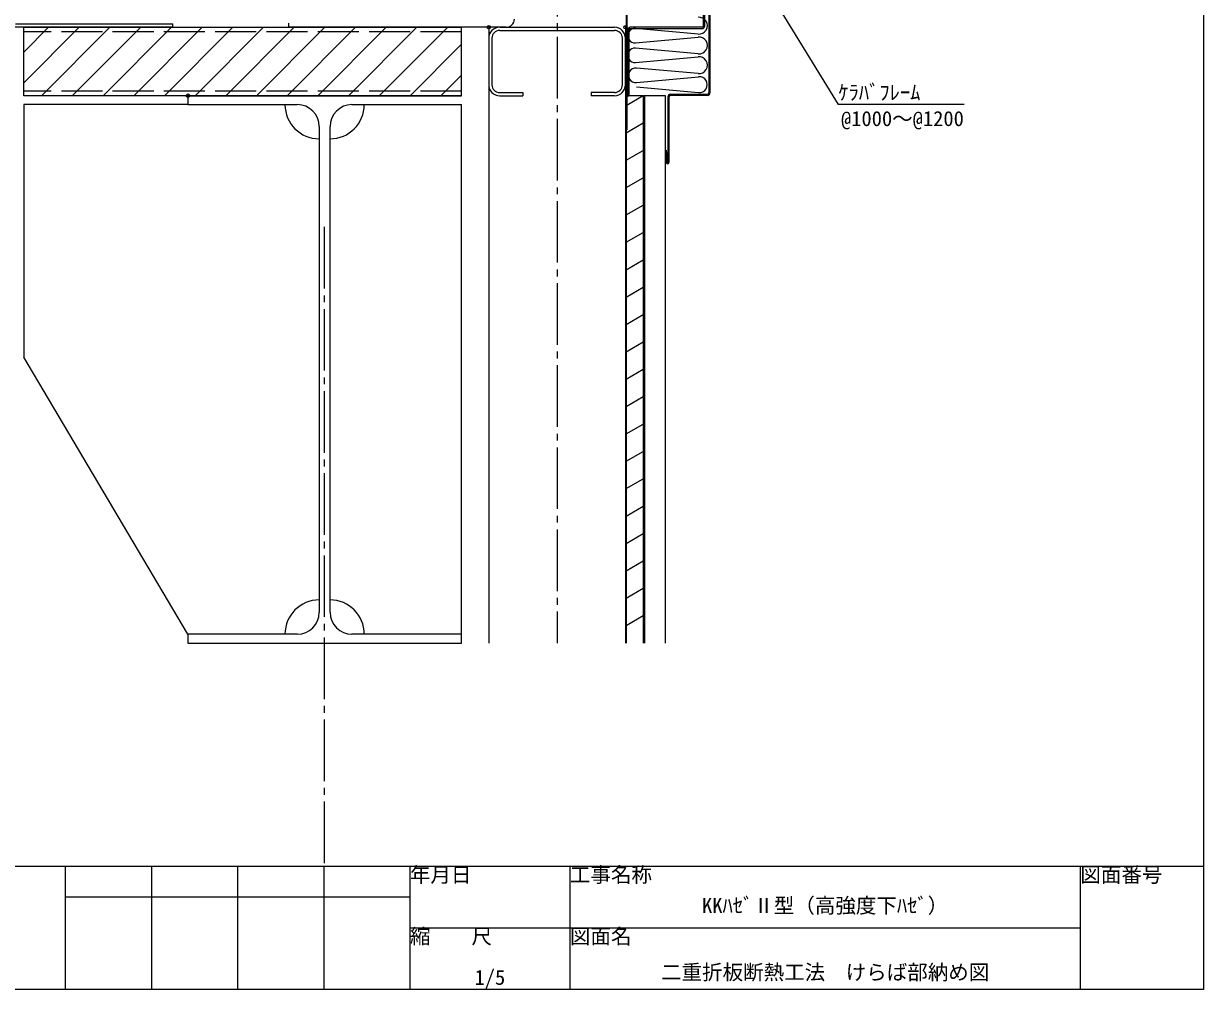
# Model space of a CAD drawing. Units: millimetres at full size, sheet at 1:5; details may follow other scales. Extents: x -3142 to 7368, y -2477 to 558.
# Drawn here: x 152 to 1015, y -2477 to -1772 of the extents above; entities that cross this region are included whole.
import ezdxf
from ezdxf.enums import TextEntityAlignment as Align

# ---------------------------------------------------------------- set-up
doc = ezdxf.new("R2010")
doc.units = ezdxf.units.MM
doc.header["$LTSCALE"] = 5
doc.header["$PDMODE"] = 32
doc.header["$PDSIZE"] = 2.5
doc.linetypes.add('CHAIN2', pattern=[12, 9, -1, 1, -1])
doc.linetypes.add('DASHED', pattern=[7.5, 6, -1.5])
doc.layers.add('0-0_0', color=7, linetype='Continuous', lineweight=18)
doc.styles.add('ＭＳ ゴシック', font='')
doc.styles.get('ＭＳ ゴシック').set_extended_font_data('MS Gothic')

msp = doc.modelspace()

# ---------------------------------------------------------------- linework, layer by layer
at = {"layer": '0-0_0', "color": 5}
for p, q in [((653.392, -1437.243), (653.392, -1822.388)), ((654.192, -1437.243), (654.192, -1822.388)), ((592.812, -1568.914), (592.812, -1849.414)), ((593.412, -1568.914), (593.412, -1849.414)), ((623.392, -1825.188), (623.392, -1873.188)), ((624.192, -1825.188), (624.192, -1873.188)), ((625.192, -1823.388), (652.392, -1823.388)), ((652.392, -1824.188), (625.192, -1824.188)), ((592.812, -1849.414), (593.412, -1849.414)), ((621.412, -1864.309), (622.209, -1864.239)), ((621.412, -1864.309), (622.196, -1873.275)), ((622.209, -1864.239), (622.993, -1873.205))]:
    msp.add_line(p, q, dxfattribs=at)
at = {"layer": '0-0_0'}
for p, q in [((649.392, -1773.414), (649.392, -1459.433)), ((650.392, -1773.414), (650.392, -1459.433)), ((261.371, -1774.414), (143.695, -1774.414)), ((146.364, -1771.914), (261.371, -1771.914)), ((152.42, -1792.541), (170.547, -1774.414)), ((152.42, -1814.991), (192.997, -1774.414)), ((152.42, -1774.414), (472.412, -1774.414)), ((165.449, -1824.413), (215.447, -1774.414)), ((187.899, -1824.413), (237.897, -1774.414)), ((210.349, -1824.413), (260.347, -1774.414)), ((232.799, -1824.413), (282.797, -1774.414)), ((255.249, -1824.413), (305.247, -1774.414)), ((261.371, -1774.414), (261.371, -1771.914)), ((277.699, -1824.413), (327.697, -1774.414)), ((300.149, -1824.413), (350.147, -1774.414)), ((322.599, -1824.413), (372.597, -1774.414)), ((345.049, -1824.413), (395.048, -1774.414)), ((367.499, -1824.413), (417.498, -1774.414)), ((389.949, -1824.413), (439.948, -1774.414)), ((412.399, -1824.413), (462.398, -1774.414)), ((472.412, -1824.413), (472.412, -1774.414)), ((492.412, -1774.414), (492.412, -2224.402)), ((500.412, -1774.414), (584.412, -1774.414)), ((500.412, -1776.714), (584.412, -1776.714)), ((592.412, -1774.414), (592.412, -2224.402)), ((594.912, -1776.414), (594.912, -1824.414)), ((648.392, -1774.414), (595.912, -1774.414)), ((595.912, -1775.414), (648.392, -1775.414)), ((492.412, -1782.414), (492.412, -1816.414)), ((494.712, -1782.414), (494.712, -1816.414)), ((590.112, -1816.414), (590.112, -1782.414)), ((592.412, -1816.414), (592.412, -1782.414)), ((434.849, -1824.413), (472.412, -1786.85)), ((457.299, -1824.413), (472.412, -1809.3)), ((372.414, -1824.413), (152.42, -1824.413)), ((472.412, -1824.413), (272.417, -1824.413)), ((272.417, -1824.413), (472.412, -1824.413)), ((272.417, -1824.413), (272.417, -1830.913)), ((472.412, -1824.413), (372.414, -1824.413)), ((500.412, -1822.114), (517.412, -1822.114)), ((500.412, -1824.414), (517.412, -1824.414)), ((517.412, -1822.114), (517.412, -1824.414)), ((584.412, -1822.114), (567.412, -1822.114)), ((567.412, -1822.114), (567.412, -1824.414)), ((584.412, -1824.414), (567.412, -1824.414)), ((152.42, -1830.913), (152.42, -2015.408)), ((272.417, -1830.913), (152.42, -1830.913)), ((272.417, -1830.913), (352.415, -1830.913)), ((392.414, -1830.913), (472.412, -1830.913)), ((472.412, -2217.902), (472.412, -1830.913)), ((368.414, -1846.912), (368.414, -2024.408)), ((376.414, -2024.408), (376.414, -1846.912)), ((272.417, -2217.902), (152.42, -2015.408)), ((368.414, -2024.408), (368.414, -2201.903)), ((376.414, -2201.903), (376.414, -2024.408)), ((352.415, -2217.902), (272.417, -2217.902)), ((272.417, -2217.902), (272.417, -2224.402)), ((272.417, -2224.402), (372.414, -2224.402)), ((372.414, -2224.402), (472.412, -2224.402)), ((472.412, -2217.902), (392.414, -2217.902)), ((472.412, -2224.402), (472.412, -2217.902)), ((-945, -2387.489), (1015, -2387.489)), ((182.781, -2387.489), (182.781, -2477.489)), ((245.781, -2387.489), (245.781, -2477.489)), ((308.782, -2387.489), (308.782, -2477.489)), ((371.782, -2387.489), (371.782, -2477.489)), ((434.781, -2387.489), (434.781, -2477.489)), ((551.78, -2387.489), (551.78, -2477.489)), ((925, -2387.489), (925, -2477.489)), ((434.781, -2409.989), (182.781, -2409.989)), ((434.781, -2432.489), (925, -2432.489))]:
    msp.add_line(p, q, dxfattribs=at)
at = {"layer": '0-0_0', "color": 4, "linetype": 'CHAIN2'}
for p, q in [((542.412, -1661.421), (542.412, -2224.402)), ((372.414, -2385.298), (372.414, -1915.311))]:
    msp.add_line(p, q, dxfattribs=at)
at = {"layer": '0-0_0', "color": 9}
for p, q in [((645.536, -1779.381), (599.824, -1775.183)), ((599.836, -1785.82), (645.521, -1781.517)), ((645.536, -1793.809), (599.824, -1789.61)), ((599.836, -1800.247), (645.521, -1795.944)), ((645.549, -1808.238), (600.389, -1804.187)), ((600.408, -1814.825), (645.894, -1810.583)), ((600.408, -1817.84), (645.894, -1822.082))]:
    msp.add_line(p, q, dxfattribs=at)
at = {"layer": '0-0_0', "linetype": 'DASHED'}
for p, q in [((472.412, -1777.614), (152.42, -1777.614)), ((472.412, -1821.213), (152.42, -1821.213))]:
    msp.add_line(p, q, dxfattribs=at)
at = {"layer": '0-0_0', "color": 4}
for p, q in [((592.912, -1831.559), (605.412, -1824.342)), ((592.912, -1824.342), (605.412, -1824.342)), ((592.912, -1824.342), (592.912, -2224.402)), ((605.412, -1824.342), (605.412, -2224.402)), ((605.912, -1824.342), (621.412, -1824.342)), ((605.912, -1824.342), (605.912, -2224.402)), ((606.412, -1824.342), (606.412, -2224.402)), ((621.412, -1824.342), (621.412, -2224.402)), ((839.997, -1830.773), (748.056, -1830.773)), ((592.912, -1851.559), (605.412, -1844.342)), ((592.912, -1871.559), (605.412, -1864.342)), ((592.912, -1891.559), (605.412, -1884.342)), ((592.912, -1911.559), (605.412, -1904.342)), ((592.912, -1931.559), (605.412, -1924.342)), ((592.912, -1951.559), (605.412, -1944.342)), ((592.912, -1971.559), (605.412, -1964.342)), ((592.912, -1991.559), (605.412, -1984.342)), ((592.912, -2011.559), (605.412, -2004.342)), ((592.912, -2031.559), (605.412, -2024.342)), ((592.912, -2051.559), (605.412, -2044.342)), ((592.912, -2071.559), (605.412, -2064.342)), ((592.912, -2091.559), (605.412, -2084.342)), ((592.912, -2111.559), (605.412, -2104.342)), ((592.912, -2131.559), (605.412, -2124.342)), ((592.912, -2151.559), (605.412, -2144.342)), ((592.912, -2171.559), (605.412, -2164.342)), ((592.912, -2191.559), (605.412, -2184.342)), ((592.912, -2211.559), (605.412, -2204.342))]:
    msp.add_line(p, q, dxfattribs=at)
at = {"layer": '0-0_0'}
msp.add_lwpolyline([(-945, -1082.489), (1015, -1082.489), (1015, -2477.489), (-945, -2477.489)], close=True, dxfattribs=at)
at = {"layer": '0-0_0', "color": 4}
msp.add_lwpolyline([(748.056, -1830.773), (661.146, -1689.164), (511.146, -1689.164)], dxfattribs=at)
at = {"layer": '0-0_0'}
for points in [[(472.412, -1824.413), (152.42, -1824.413), (152.42, -1774.414)], [(505.146, -1774.414), (346.146, -1774.414), (346.146, -1771.414)], [(593.912, -1776.414), (593.912, -1824.414), (594.912, -1824.414)]]:
    msp.add_lwpolyline(points, dxfattribs=at)
for centre, radius, start, end in [((505.146, -1768.414), 6, 270, 0), ((500.412, -1782.414), 8, 90, 180), ((500.412, -1782.414), 5.7, 90, 180), ((584.412, -1782.414), 8, 0, 90), ((584.412, -1782.414), 5.7, 0, 90), ((595.912, -1776.414), 2, 90, 180), ((595.912, -1776.414), 1, 90, 180), ((648.392, -1773.414), 2, 270, 0), ((648.392, -1773.414), 1, 270, 0), ((500.412, -1816.414), 8, 180, 270), ((500.412, -1816.414), 5.7, 180, 270), ((584.412, -1816.414), 5.7, 270, 0), ((584.412, -1816.414), 8, 270, 0), ((368.414, -1830.913), 24.999, 180, 270), ((352.415, -1846.912), 16, 0, 90), ((392.414, -1846.912), 16, 90, 180), ((376.414, -1830.913), 24.999, 270, 0), ((368.414, -2217.902), 24.999, 90, 180), ((376.414, -2217.902), 24.999, 0, 90), ((352.415, -2201.903), 16, 270, 0), ((392.414, -2201.903), 16, 180, 270)]:
    msp.add_arc(centre, radius, start, end, dxfattribs=at)
at = {"layer": '0-0_0', "color": 9}
for centre, radius, start, end in [((646.1, -1773.235), 6.173, 264.75195, 95.38103), ((599.335, -1780.502), 5.342, 84.75195, 275.38103), ((646.1, -1787.662), 6.173, 264.75195, 95.38103), ((599.335, -1794.929), 5.342, 84.75195, 275.38103), ((646.1, -1802.089), 6.173, 264.87425, 95.38103), ((599.912, -1809.507), 5.342, 84.87425, 275.3278), ((646.43, -1816.333), 5.774, 264.67218, 95.3278)]:
    msp.add_arc(centre, radius, start, end, dxfattribs=at)
at = {"layer": '0-0_0', "color": 5}
for centre, radius, start, end in [((625.192, -1825.188), 1.8, 90, 180), ((625.192, -1825.188), 1, 90, 180), ((652.392, -1822.388), 1, 270, 0), ((652.392, -1822.388), 1.8, 270, 0), ((623.192, -1873.188), 1, 184.99998, 359.99998), ((623.192, -1873.188), 0.2, 184.99998, 359.99998)]:
    msp.add_arc(centre, radius, start, end, dxfattribs=at)
at = {"layer": '0-0_0'}
for p in [(492.412, -1774.414), (592.412, -1774.414), (272.417, -1824.413)]:
    msp.add_point(p, dxfattribs=at)

# ---------------------------------------------------------------- texts
at = {"layer": '0-0_0', "style": 'ＭＳ ゴシック'}
for s, p in [('ｹﾗﾊﾞﾌﾚｰﾑ', (748.056, -1830.773)), ('@1000～@1200', (749.997, -1849.932)), ('年月日', (434.781, -2402.489)), ('工事名称', (551.78, -2402.489)), ('図面番号', (925, -2402.489)), ('KKﾊｾﾞⅡ型（高強度下ﾊｾﾞ）', (648.39, -2424.989)), ('縮\u3000\u3000尺', (434.782, -2447.489)), ('図面名', (551.78, -2447.489)), ('二重折板断熱工法\u3000けらば部納め図', (618.39, -2473.739)), ('1/5', (482.031, -2477.489))]:
    msp.add_text(s, height=11, dxfattribs=at).set_placement(p, align=Align.BOTTOM_LEFT)

doc.saveas('drawing.dxf')
